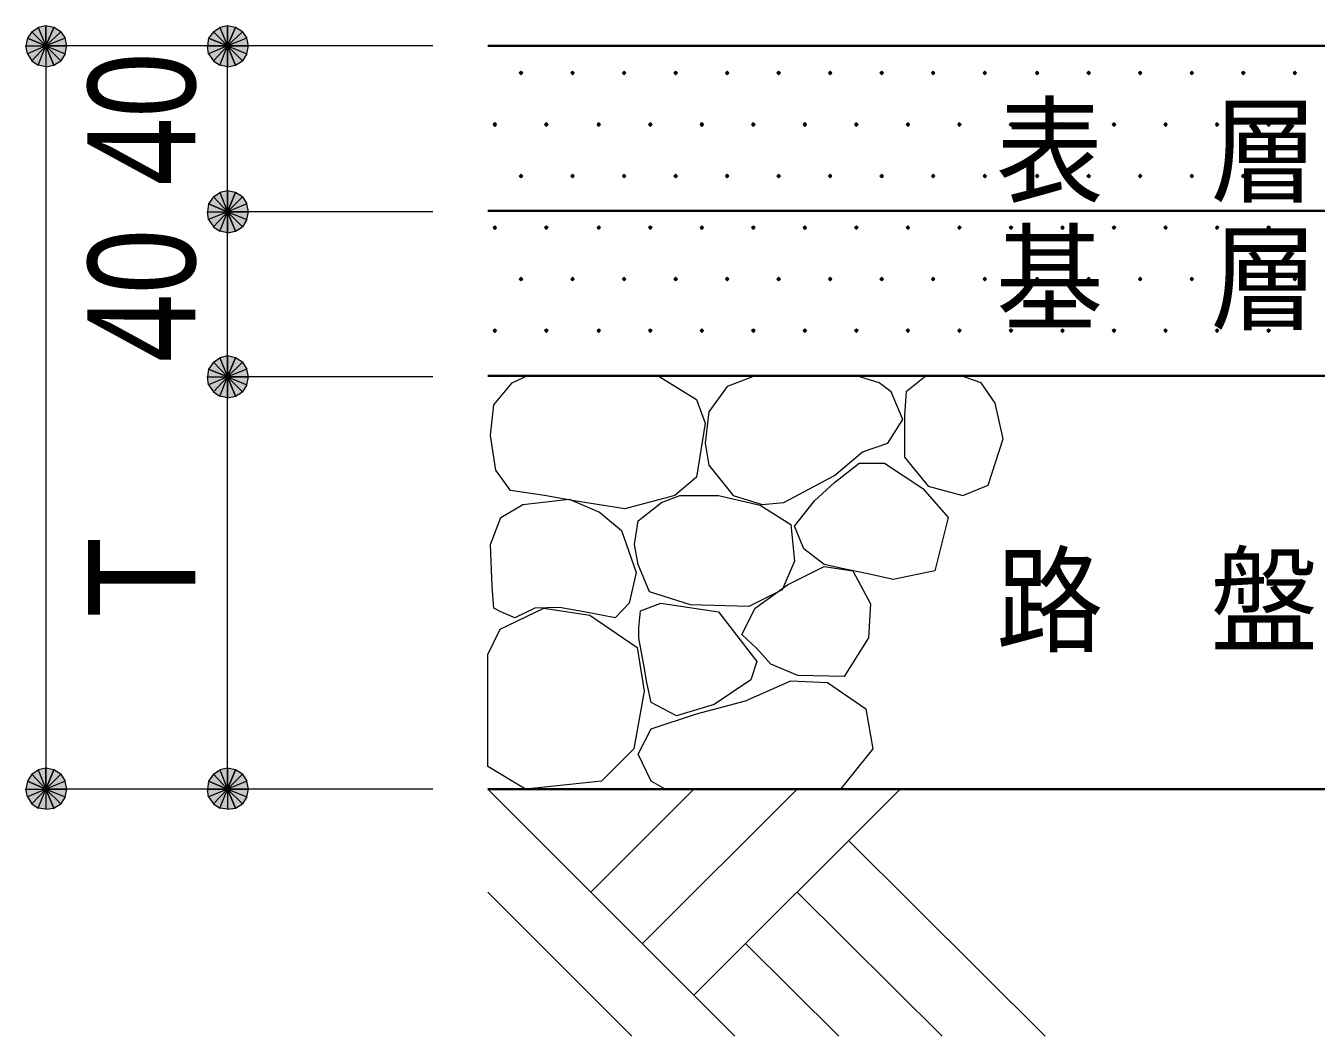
# Model space of a CAD drawing. Header units: millimetres. Extents: x 0 to 420, y 0 to 297.
# Drawn here: x 307.17 to 338.44, y 224.13 to 248.62 of the extents above; entities that cross this region are included whole.
import ezdxf
from ezdxf.enums import TextEntityAlignment as Align

# ---------------------------------------------------------------- set-up
doc = ezdxf.new("R2010")
doc.units = ezdxf.units.MM
doc.styles.add('kst32b', font='NotoSansJP-Variable.ttf')

msp = doc.modelspace()

# ---------------------------------------------------------------- hatches: boundary and pattern name
h = msp.add_hatch(color=7)
h.paths.add_polyline_path([(307.657, 248.624), (307.467, 248.581), (307.657, 248.137), (307.657, 248.624)])
h.paths.add_polyline_path([(307.467, 248.581), (307.657, 248.137), (307.319, 248.475), (307.467, 248.581)])
h.paths.add_polyline_path([(307.657, 248.137), (307.319, 248.475), (307.213, 248.327), (307.657, 248.137)])
for points in [[(307.848, 248.581), (307.657, 248.624), (307.657, 248.137), (307.848, 248.581)], [(312.251, 248.581), (312.06, 248.624), (312.06, 248.137), (312.251, 248.581)], [(319.172, 247.523), (319.151, 247.502), (319.13, 247.481), (319.151, 247.459), (319.172, 247.438), (319.193, 247.459), (319.214, 247.481), (319.193, 247.502), (319.172, 247.523)], [(320.421, 247.523), (320.4, 247.502), (320.379, 247.481), (320.4, 247.459), (320.421, 247.438), (320.442, 247.459), (320.463, 247.481), (320.442, 247.502), (320.421, 247.523)], [(321.67, 247.523), (321.649, 247.502), (321.628, 247.481), (321.649, 247.459), (321.67, 247.438), (321.691, 247.459), (321.712, 247.481), (321.691, 247.502), (321.67, 247.523)], [(322.919, 247.523), (322.898, 247.502), (322.876, 247.481), (322.898, 247.459), (322.919, 247.438), (322.94, 247.459), (322.961, 247.481), (322.94, 247.502), (322.919, 247.523)], [(324.168, 247.523), (324.146, 247.502), (324.125, 247.481), (324.146, 247.459), (324.168, 247.438), (324.189, 247.459), (324.21, 247.481), (324.189, 247.502), (324.168, 247.523)], [(325.416, 247.523), (325.395, 247.502), (325.374, 247.481), (325.395, 247.459), (325.416, 247.438), (325.437, 247.459), (325.459, 247.481), (325.437, 247.502), (325.416, 247.523)], [(326.665, 247.523), (326.644, 247.502), (326.623, 247.481), (326.644, 247.459), (326.665, 247.438), (326.686, 247.459), (326.707, 247.481), (326.686, 247.502), (326.665, 247.523)], [(327.914, 247.523), (327.893, 247.502), (327.872, 247.481), (327.893, 247.459), (327.914, 247.438), (327.935, 247.459), (327.956, 247.481), (327.935, 247.502), (327.914, 247.523)], [(329.163, 247.523), (329.142, 247.502), (329.121, 247.481), (329.142, 247.459), (329.163, 247.438), (329.184, 247.459), (329.205, 247.481), (329.184, 247.502), (329.163, 247.523)], [(330.412, 247.523), (330.391, 247.502), (330.369, 247.481), (330.391, 247.459), (330.412, 247.438), (330.433, 247.459), (330.454, 247.481), (330.433, 247.502), (330.412, 247.523)], [(331.682, 247.523), (331.661, 247.502), (331.639, 247.481), (331.661, 247.459), (331.682, 247.438), (331.703, 247.459), (331.724, 247.481), (331.703, 247.502), (331.682, 247.523)], [(332.93, 247.523), (332.909, 247.502), (332.888, 247.481), (332.909, 247.459), (332.93, 247.438), (332.952, 247.459), (332.973, 247.481), (332.952, 247.502), (332.93, 247.523)], [(334.179, 247.523), (334.158, 247.502), (334.137, 247.481), (334.158, 247.459), (334.179, 247.438), (334.201, 247.459), (334.222, 247.481), (334.201, 247.502), (334.179, 247.523)], [(335.428, 247.523), (335.407, 247.502), (335.386, 247.481), (335.407, 247.459), (335.428, 247.438), (335.449, 247.459), (335.471, 247.481), (335.449, 247.502), (335.428, 247.523)], [(336.677, 247.523), (336.656, 247.502), (336.635, 247.481), (336.656, 247.459), (336.677, 247.438), (336.698, 247.459), (336.719, 247.481), (336.698, 247.502), (336.677, 247.523)], [(337.926, 247.523), (337.905, 247.502), (337.884, 247.481), (337.905, 247.459), (337.926, 247.438), (337.947, 247.459), (337.968, 247.481), (337.947, 247.502), (337.926, 247.523)], [(318.537, 246.274), (318.516, 246.253), (318.495, 246.232), (318.516, 246.211), (318.537, 246.189), (318.558, 246.211), (318.579, 246.232), (318.558, 246.253), (318.537, 246.274)], [(319.786, 246.274), (319.765, 246.253), (319.744, 246.232), (319.765, 246.211), (319.786, 246.189), (319.807, 246.211), (319.828, 246.232), (319.807, 246.253), (319.786, 246.274)], [(321.056, 246.274), (321.035, 246.253), (321.014, 246.232), (321.035, 246.211), (321.056, 246.189), (321.077, 246.211), (321.098, 246.232), (321.077, 246.253), (321.056, 246.274)], [(322.305, 246.274), (322.284, 246.253), (322.262, 246.232), (322.284, 246.211), (322.305, 246.189), (322.326, 246.211), (322.347, 246.232), (322.326, 246.253), (322.305, 246.274)], [(323.554, 246.274), (323.532, 246.253), (323.511, 246.232), (323.532, 246.211), (323.554, 246.189), (323.575, 246.211), (323.596, 246.232), (323.575, 246.253), (323.554, 246.274)], [(324.803, 246.274), (324.781, 246.253), (324.76, 246.232), (324.781, 246.211), (324.803, 246.189), (324.824, 246.211), (324.845, 246.232), (324.824, 246.253), (324.803, 246.274)], [(326.051, 246.274), (326.03, 246.253), (326.009, 246.232), (326.03, 246.211), (326.051, 246.189), (326.073, 246.211), (326.094, 246.232), (326.073, 246.253), (326.051, 246.274)], [(327.3, 246.274), (327.279, 246.253), (327.258, 246.232), (327.279, 246.211), (327.3, 246.189), (327.321, 246.211), (327.343, 246.232), (327.321, 246.253), (327.3, 246.274)], [(328.549, 246.274), (328.528, 246.253), (328.507, 246.232), (328.528, 246.211), (328.549, 246.189), (328.57, 246.211), (328.591, 246.232), (328.57, 246.253), (328.549, 246.274)], [(329.798, 246.274), (329.777, 246.253), (329.755, 246.232), (329.777, 246.211), (329.798, 246.189), (329.819, 246.211), (329.84, 246.232), (329.819, 246.253), (329.798, 246.274)], [(331.047, 246.274), (331.026, 246.253), (331.004, 246.232), (331.026, 246.211), (331.047, 246.189), (331.068, 246.211), (331.089, 246.232), (331.068, 246.253), (331.047, 246.274)], [(332.296, 246.274), (332.274, 246.253), (332.253, 246.232), (332.274, 246.211), (332.296, 246.189), (332.317, 246.211), (332.338, 246.232), (332.317, 246.253), (332.296, 246.274)], [(333.544, 246.274), (333.523, 246.253), (333.502, 246.232), (333.523, 246.211), (333.544, 246.189), (333.566, 246.211), (333.587, 246.232), (333.566, 246.253), (333.544, 246.274)], [(334.793, 246.274), (334.772, 246.253), (334.751, 246.232), (334.772, 246.211), (334.793, 246.189), (334.814, 246.211), (334.836, 246.232), (334.814, 246.253), (334.793, 246.274)], [(336.042, 246.274), (336.021, 246.253), (336, 246.232), (336.021, 246.211), (336.042, 246.189), (336.063, 246.211), (336.084, 246.232), (336.063, 246.253), (336.042, 246.274)], [(337.291, 246.274), (337.27, 246.253), (337.248, 246.232), (337.27, 246.211), (337.291, 246.189), (337.312, 246.211), (337.333, 246.232), (337.312, 246.253), (337.291, 246.274)], [(319.172, 245.025), (319.151, 245.004), (319.13, 244.983), (319.151, 244.962), (319.172, 244.941), (319.193, 244.962), (319.214, 244.983), (319.193, 245.004), (319.172, 245.025)], [(320.421, 245.025), (320.4, 245.004), (320.379, 244.983), (320.4, 244.962), (320.421, 244.941), (320.442, 244.962), (320.463, 244.983), (320.442, 245.004), (320.421, 245.025)], [(321.67, 245.025), (321.649, 245.004), (321.628, 244.983), (321.649, 244.962), (321.67, 244.941), (321.691, 244.962), (321.712, 244.983), (321.691, 245.004), (321.67, 245.025)], [(322.919, 245.025), (322.898, 245.004), (322.876, 244.983), (322.898, 244.962), (322.919, 244.941), (322.94, 244.962), (322.961, 244.983), (322.94, 245.004), (322.919, 245.025)], [(324.168, 245.025), (324.146, 245.004), (324.125, 244.983), (324.146, 244.962), (324.168, 244.941), (324.189, 244.962), (324.21, 244.983), (324.189, 245.004), (324.168, 245.025)], [(325.416, 245.025), (325.395, 245.004), (325.374, 244.983), (325.395, 244.962), (325.416, 244.941), (325.437, 244.962), (325.459, 244.983), (325.437, 245.004), (325.416, 245.025)], [(326.665, 245.025), (326.644, 245.004), (326.623, 244.983), (326.644, 244.962), (326.665, 244.941), (326.686, 244.962), (326.707, 244.983), (326.686, 245.004), (326.665, 245.025)], [(327.914, 245.025), (327.893, 245.004), (327.872, 244.983), (327.893, 244.962), (327.914, 244.941), (327.935, 244.962), (327.956, 244.983), (327.935, 245.004), (327.914, 245.025)], [(329.163, 245.025), (329.142, 245.004), (329.121, 244.983), (329.142, 244.962), (329.163, 244.941), (329.184, 244.962), (329.205, 244.983), (329.184, 245.004), (329.163, 245.025)], [(330.412, 245.025), (330.391, 245.004), (330.369, 244.983), (330.391, 244.962), (330.412, 244.941), (330.433, 244.962), (330.454, 244.983), (330.433, 245.004), (330.412, 245.025)], [(331.682, 245.025), (331.661, 245.004), (331.639, 244.983), (331.661, 244.962), (331.682, 244.941), (331.703, 244.962), (331.724, 244.983), (331.703, 245.004), (331.682, 245.025)], [(332.93, 245.025), (332.909, 245.004), (332.888, 244.983), (332.909, 244.962), (332.93, 244.941), (332.952, 244.962), (332.973, 244.983), (332.952, 245.004), (332.93, 245.025)], [(334.179, 245.025), (334.158, 245.004), (334.137, 244.983), (334.158, 244.962), (334.179, 244.941), (334.201, 244.962), (334.222, 244.983), (334.201, 245.004), (334.179, 245.025)], [(335.428, 245.025), (335.407, 245.004), (335.386, 244.983), (335.407, 244.962), (335.428, 244.941), (335.449, 244.962), (335.471, 244.983), (335.449, 245.004), (335.428, 245.025)], [(336.677, 245.025), (336.656, 245.004), (336.635, 244.983), (336.656, 244.962), (336.677, 244.941), (336.698, 244.962), (336.719, 244.983), (336.698, 245.004), (336.677, 245.025)], [(337.926, 245.025), (337.905, 245.004), (337.884, 244.983), (337.905, 244.962), (337.926, 244.941), (337.947, 244.962), (337.968, 244.983), (337.947, 245.004), (337.926, 245.025)], [(312.251, 244.581), (312.06, 244.623), (312.06, 244.115), (312.251, 244.581)], [(318.537, 243.776), (318.516, 243.755), (318.495, 243.734), (318.516, 243.713), (318.537, 243.692), (318.558, 243.713), (318.579, 243.734), (318.558, 243.755), (318.537, 243.776)], [(319.786, 243.776), (319.765, 243.755), (319.744, 243.734), (319.765, 243.713), (319.786, 243.692), (319.807, 243.713), (319.828, 243.734), (319.807, 243.755), (319.786, 243.776)], [(321.056, 243.776), (321.035, 243.755), (321.014, 243.734), (321.035, 243.713), (321.056, 243.692), (321.077, 243.713), (321.098, 243.734), (321.077, 243.755), (321.056, 243.776)], [(322.305, 243.776), (322.284, 243.755), (322.262, 243.734), (322.284, 243.713), (322.305, 243.692), (322.326, 243.713), (322.347, 243.734), (322.326, 243.755), (322.305, 243.776)], [(323.554, 243.776), (323.532, 243.755), (323.511, 243.734), (323.532, 243.713), (323.554, 243.692), (323.575, 243.713), (323.596, 243.734), (323.575, 243.755), (323.554, 243.776)], [(324.803, 243.776), (324.781, 243.755), (324.76, 243.734), (324.781, 243.713), (324.803, 243.692), (324.824, 243.713), (324.845, 243.734), (324.824, 243.755), (324.803, 243.776)], [(326.051, 243.776), (326.03, 243.755), (326.009, 243.734), (326.03, 243.713), (326.051, 243.692), (326.073, 243.713), (326.094, 243.734), (326.073, 243.755), (326.051, 243.776)], [(327.3, 243.776), (327.279, 243.755), (327.258, 243.734), (327.279, 243.713), (327.3, 243.692), (327.321, 243.713), (327.343, 243.734), (327.321, 243.755), (327.3, 243.776)], [(328.549, 243.776), (328.528, 243.755), (328.507, 243.734), (328.528, 243.713), (328.549, 243.692), (328.57, 243.713), (328.591, 243.734), (328.57, 243.755), (328.549, 243.776)], [(329.798, 243.776), (329.777, 243.755), (329.755, 243.734), (329.777, 243.713), (329.798, 243.692), (329.819, 243.713), (329.84, 243.734), (329.819, 243.755), (329.798, 243.776)], [(331.047, 243.776), (331.026, 243.755), (331.004, 243.734), (331.026, 243.713), (331.047, 243.692), (331.068, 243.713), (331.089, 243.734), (331.068, 243.755), (331.047, 243.776)], [(332.296, 243.776), (332.274, 243.755), (332.253, 243.734), (332.274, 243.713), (332.296, 243.692), (332.317, 243.713), (332.338, 243.734), (332.317, 243.755), (332.296, 243.776)], [(333.544, 243.776), (333.523, 243.755), (333.502, 243.734), (333.523, 243.713), (333.544, 243.692), (333.566, 243.713), (333.587, 243.734), (333.566, 243.755), (333.544, 243.776)], [(334.793, 243.776), (334.772, 243.755), (334.751, 243.734), (334.772, 243.713), (334.793, 243.692), (334.814, 243.713), (334.836, 243.734), (334.814, 243.755), (334.793, 243.776)], [(336.042, 243.776), (336.021, 243.755), (336, 243.734), (336.021, 243.713), (336.042, 243.692), (336.063, 243.713), (336.084, 243.734), (336.063, 243.755), (336.042, 243.776)], [(337.291, 243.776), (337.27, 243.755), (337.248, 243.734), (337.27, 243.713), (337.291, 243.692), (337.312, 243.713), (337.333, 243.734), (337.312, 243.755), (337.291, 243.776)], [(319.172, 242.528), (319.151, 242.506), (319.13, 242.485), (319.151, 242.464), (319.172, 242.443), (319.193, 242.464), (319.214, 242.485), (319.193, 242.506), (319.172, 242.528)], [(320.421, 242.528), (320.4, 242.506), (320.379, 242.485), (320.4, 242.464), (320.421, 242.443), (320.442, 242.464), (320.463, 242.485), (320.442, 242.506), (320.421, 242.528)], [(321.67, 242.528), (321.649, 242.506), (321.628, 242.485), (321.649, 242.464), (321.67, 242.443), (321.691, 242.464), (321.712, 242.485), (321.691, 242.506), (321.67, 242.528)], [(322.919, 242.528), (322.898, 242.506), (322.876, 242.485), (322.898, 242.464), (322.919, 242.443), (322.94, 242.464), (322.961, 242.485), (322.94, 242.506), (322.919, 242.528)], [(324.168, 242.528), (324.146, 242.506), (324.125, 242.485), (324.146, 242.464), (324.168, 242.443), (324.189, 242.464), (324.21, 242.485), (324.189, 242.506), (324.168, 242.528)], [(325.416, 242.528), (325.395, 242.506), (325.374, 242.485), (325.395, 242.464), (325.416, 242.443), (325.437, 242.464), (325.459, 242.485), (325.437, 242.506), (325.416, 242.528)], [(326.665, 242.528), (326.644, 242.506), (326.623, 242.485), (326.644, 242.464), (326.665, 242.443), (326.686, 242.464), (326.707, 242.485), (326.686, 242.506), (326.665, 242.528)], [(327.914, 242.528), (327.893, 242.506), (327.872, 242.485), (327.893, 242.464), (327.914, 242.443), (327.935, 242.464), (327.956, 242.485), (327.935, 242.506), (327.914, 242.528)], [(329.163, 242.528), (329.142, 242.506), (329.121, 242.485), (329.142, 242.464), (329.163, 242.443), (329.184, 242.464), (329.205, 242.485), (329.184, 242.506), (329.163, 242.528)], [(330.412, 242.528), (330.391, 242.506), (330.369, 242.485), (330.391, 242.464), (330.412, 242.443), (330.433, 242.464), (330.454, 242.485), (330.433, 242.506), (330.412, 242.528)], [(331.682, 242.528), (331.661, 242.506), (331.639, 242.485), (331.661, 242.464), (331.682, 242.443), (331.703, 242.464), (331.724, 242.485), (331.703, 242.506), (331.682, 242.528)], [(332.93, 242.528), (332.909, 242.506), (332.888, 242.485), (332.909, 242.464), (332.93, 242.443), (332.952, 242.464), (332.973, 242.485), (332.952, 242.506), (332.93, 242.528)], [(334.179, 242.528), (334.158, 242.506), (334.137, 242.485), (334.158, 242.464), (334.179, 242.443), (334.201, 242.464), (334.222, 242.485), (334.201, 242.506), (334.179, 242.528)], [(335.428, 242.528), (335.407, 242.506), (335.386, 242.485), (335.407, 242.464), (335.428, 242.443), (335.449, 242.464), (335.471, 242.485), (335.449, 242.506), (335.428, 242.528)], [(336.677, 242.528), (336.656, 242.506), (336.635, 242.485), (336.656, 242.464), (336.677, 242.443), (336.698, 242.464), (336.719, 242.485), (336.698, 242.506), (336.677, 242.528)], [(337.926, 242.528), (337.905, 242.506), (337.884, 242.485), (337.905, 242.464), (337.926, 242.443), (337.947, 242.464), (337.968, 242.485), (337.947, 242.506), (337.926, 242.528)], [(318.537, 241.279), (318.516, 241.258), (318.495, 241.237), (318.516, 241.215), (318.537, 241.194), (318.558, 241.215), (318.579, 241.237), (318.558, 241.258), (318.537, 241.279)], [(319.786, 241.279), (319.765, 241.258), (319.744, 241.237), (319.765, 241.215), (319.786, 241.194), (319.807, 241.215), (319.828, 241.237), (319.807, 241.258), (319.786, 241.279)], [(321.056, 241.279), (321.035, 241.258), (321.014, 241.237), (321.035, 241.215), (321.056, 241.194), (321.077, 241.215), (321.098, 241.237), (321.077, 241.258), (321.056, 241.279)], [(322.305, 241.279), (322.284, 241.258), (322.262, 241.237), (322.284, 241.215), (322.305, 241.194), (322.326, 241.215), (322.347, 241.237), (322.326, 241.258), (322.305, 241.279)], [(323.554, 241.279), (323.532, 241.258), (323.511, 241.237), (323.532, 241.215), (323.554, 241.194), (323.575, 241.215), (323.596, 241.237), (323.575, 241.258), (323.554, 241.279)], [(324.803, 241.279), (324.781, 241.258), (324.76, 241.237), (324.781, 241.215), (324.803, 241.194), (324.824, 241.215), (324.845, 241.237), (324.824, 241.258), (324.803, 241.279)], [(326.051, 241.279), (326.03, 241.258), (326.009, 241.237), (326.03, 241.215), (326.051, 241.194), (326.073, 241.215), (326.094, 241.237), (326.073, 241.258), (326.051, 241.279)], [(327.3, 241.279), (327.279, 241.258), (327.258, 241.237), (327.279, 241.215), (327.3, 241.194), (327.321, 241.215), (327.343, 241.237), (327.321, 241.258), (327.3, 241.279)], [(328.549, 241.279), (328.528, 241.258), (328.507, 241.237), (328.528, 241.215), (328.549, 241.194), (328.57, 241.215), (328.591, 241.237), (328.57, 241.258), (328.549, 241.279)], [(329.798, 241.279), (329.777, 241.258), (329.755, 241.237), (329.777, 241.215), (329.798, 241.194), (329.819, 241.215), (329.84, 241.237), (329.819, 241.258), (329.798, 241.279)], [(331.047, 241.279), (331.026, 241.258), (331.004, 241.237), (331.026, 241.215), (331.047, 241.194), (331.068, 241.215), (331.089, 241.237), (331.068, 241.258), (331.047, 241.279)], [(332.296, 241.279), (332.274, 241.258), (332.253, 241.237), (332.274, 241.215), (332.296, 241.194), (332.317, 241.215), (332.338, 241.237), (332.317, 241.258), (332.296, 241.279)], [(333.544, 241.279), (333.523, 241.258), (333.502, 241.237), (333.523, 241.215), (333.544, 241.194), (333.566, 241.215), (333.587, 241.237), (333.566, 241.258), (333.544, 241.279)], [(334.793, 241.279), (334.772, 241.258), (334.751, 241.237), (334.772, 241.215), (334.793, 241.194), (334.814, 241.215), (334.836, 241.237), (334.814, 241.258), (334.793, 241.279)], [(336.042, 241.279), (336.021, 241.258), (336, 241.237), (336.021, 241.215), (336.042, 241.194), (336.063, 241.215), (336.084, 241.237), (336.063, 241.258), (336.042, 241.279)], [(337.291, 241.279), (337.27, 241.258), (337.248, 241.237), (337.27, 241.215), (337.291, 241.194), (337.312, 241.215), (337.333, 241.237), (337.312, 241.258), (337.291, 241.279)], [(312.251, 240.58), (312.06, 240.623), (312.06, 240.115), (312.251, 240.58)], [(307.848, 230.59), (307.657, 230.632), (307.657, 230.124), (307.848, 230.59)], [(312.251, 230.59), (312.06, 230.632), (312.06, 230.124), (312.251, 230.59)]]:
    msp.add_hatch(color=7).paths.add_polyline_path(points)
h = msp.add_hatch(color=7)
h.paths.add_polyline_path([(312.06, 248.624), (311.87, 248.581), (312.06, 248.137), (312.06, 248.624)])
h.paths.add_polyline_path([(311.87, 248.581), (312.06, 248.137), (311.721, 248.475), (311.87, 248.581)])
h.paths.add_polyline_path([(312.06, 248.137), (311.721, 248.475), (311.595, 248.327), (312.06, 248.137)])
h = msp.add_hatch(color=7)
h.paths.add_polyline_path([(307.213, 248.327), (307.171, 248.137), (307.657, 248.137), (307.213, 248.327)])
h.paths.add_polyline_path([(307.171, 248.137), (307.657, 248.137), (307.213, 247.946), (307.171, 248.137)])
h.paths.add_polyline_path([(307.657, 248.137), (307.213, 247.946), (307.319, 247.777), (307.657, 248.137)])
h = msp.add_hatch(color=7)
h.paths.add_polyline_path([(308.166, 248.137), (308.123, 248.327), (307.657, 248.137), (308.166, 248.137)])
h.paths.add_polyline_path([(308.123, 248.327), (307.657, 248.137), (308.017, 248.475), (308.123, 248.327)])
h.paths.add_polyline_path([(307.657, 248.137), (308.017, 248.475), (307.848, 248.581), (307.657, 248.137)])
h = msp.add_hatch(color=7)
h.paths.add_polyline_path([(311.595, 248.327), (311.573, 248.137), (312.06, 248.137), (311.595, 248.327)])
h.paths.add_polyline_path([(311.573, 248.137), (312.06, 248.137), (311.595, 247.946), (311.573, 248.137)])
h.paths.add_polyline_path([(312.06, 248.137), (311.595, 247.946), (311.721, 247.777), (312.06, 248.137)])
h = msp.add_hatch(color=7)
h.paths.add_polyline_path([(312.568, 248.137), (312.526, 248.327), (312.06, 248.137), (312.568, 248.137)])
h.paths.add_polyline_path([(312.526, 248.327), (312.06, 248.137), (312.42, 248.475), (312.526, 248.327)])
h.paths.add_polyline_path([(312.06, 248.137), (312.42, 248.475), (312.251, 248.581), (312.06, 248.137)])
h = msp.add_hatch(color=7)
h.paths.add_polyline_path([(307.319, 247.777), (307.467, 247.671), (307.657, 248.137), (307.319, 247.777)])
h.paths.add_polyline_path([(307.467, 247.671), (307.657, 248.137), (307.657, 247.629), (307.467, 247.671)])
h.paths.add_polyline_path([(307.657, 248.137), (307.657, 247.629), (307.848, 247.671), (307.657, 248.137)])
h = msp.add_hatch(color=7)
h.paths.add_polyline_path([(307.848, 247.671), (308.017, 247.777), (307.657, 248.137), (307.848, 247.671)])
h.paths.add_polyline_path([(308.017, 247.777), (307.657, 248.137), (308.123, 247.946), (308.017, 247.777)])
h.paths.add_polyline_path([(307.657, 248.137), (308.123, 247.946), (308.166, 248.137), (307.657, 248.137)])
h = msp.add_hatch(color=7)
h.paths.add_polyline_path([(311.721, 247.777), (311.87, 247.671), (312.06, 248.137), (311.721, 247.777)])
h.paths.add_polyline_path([(311.87, 247.671), (312.06, 248.137), (312.06, 247.629), (311.87, 247.671)])
h.paths.add_polyline_path([(312.06, 248.137), (312.06, 247.629), (312.251, 247.671), (312.06, 248.137)])
h = msp.add_hatch(color=7)
h.paths.add_polyline_path([(312.251, 247.671), (312.42, 247.777), (312.06, 248.137), (312.251, 247.671)])
h.paths.add_polyline_path([(312.42, 247.777), (312.06, 248.137), (312.526, 247.946), (312.42, 247.777)])
h.paths.add_polyline_path([(312.06, 248.137), (312.526, 247.946), (312.568, 248.137), (312.06, 248.137)])
h = msp.add_hatch(color=7)
h.paths.add_polyline_path([(312.06, 244.623), (311.87, 244.581), (312.06, 244.115), (312.06, 244.623)])
h.paths.add_polyline_path([(311.87, 244.581), (312.06, 244.115), (311.721, 244.475), (311.87, 244.581)])
h.paths.add_polyline_path([(312.06, 244.115), (311.721, 244.475), (311.595, 244.306), (312.06, 244.115)])
h = msp.add_hatch(color=7)
h.paths.add_polyline_path([(312.568, 244.115), (312.526, 244.306), (312.06, 244.115), (312.568, 244.115)])
h.paths.add_polyline_path([(312.526, 244.306), (312.06, 244.115), (312.42, 244.475), (312.526, 244.306)])
h.paths.add_polyline_path([(312.06, 244.115), (312.42, 244.475), (312.251, 244.581), (312.06, 244.115)])
h = msp.add_hatch(color=7)
h.paths.add_polyline_path([(311.595, 244.306), (311.573, 244.115), (312.06, 244.115), (311.595, 244.306)])
h.paths.add_polyline_path([(311.573, 244.115), (312.06, 244.115), (311.595, 243.925), (311.573, 244.115)])
h.paths.add_polyline_path([(312.06, 244.115), (311.595, 243.925), (311.721, 243.755), (312.06, 244.115)])
h = msp.add_hatch(color=7)
h.paths.add_polyline_path([(311.721, 243.755), (311.87, 243.649), (312.06, 244.115), (311.721, 243.755)])
h.paths.add_polyline_path([(311.87, 243.649), (312.06, 244.115), (312.06, 243.607), (311.87, 243.649)])
h.paths.add_polyline_path([(312.06, 244.115), (312.06, 243.607), (312.251, 243.649), (312.06, 244.115)])
h = msp.add_hatch(color=7)
h.paths.add_polyline_path([(312.251, 243.649), (312.42, 243.755), (312.06, 244.115), (312.251, 243.649)])
h.paths.add_polyline_path([(312.42, 243.755), (312.06, 244.115), (312.526, 243.925), (312.42, 243.755)])
h.paths.add_polyline_path([(312.06, 244.115), (312.526, 243.925), (312.568, 244.115), (312.06, 244.115)])
h = msp.add_hatch(color=7)
h.paths.add_polyline_path([(312.06, 240.623), (311.87, 240.58), (312.06, 240.115), (312.06, 240.623)])
h.paths.add_polyline_path([(311.87, 240.58), (312.06, 240.115), (311.721, 240.474), (311.87, 240.58)])
h.paths.add_polyline_path([(312.06, 240.115), (311.721, 240.474), (311.595, 240.305), (312.06, 240.115)])
h = msp.add_hatch(color=7)
h.paths.add_polyline_path([(312.568, 240.115), (312.526, 240.305), (312.06, 240.115), (312.568, 240.115)])
h.paths.add_polyline_path([(312.526, 240.305), (312.06, 240.115), (312.42, 240.474), (312.526, 240.305)])
h.paths.add_polyline_path([(312.06, 240.115), (312.42, 240.474), (312.251, 240.58), (312.06, 240.115)])
h = msp.add_hatch(color=7)
h.paths.add_polyline_path([(311.595, 240.305), (311.573, 240.115), (312.06, 240.115), (311.595, 240.305)])
h.paths.add_polyline_path([(311.573, 240.115), (312.06, 240.115), (311.595, 239.924), (311.573, 240.115)])
h.paths.add_polyline_path([(312.06, 240.115), (311.595, 239.924), (311.721, 239.755), (312.06, 240.115)])
h = msp.add_hatch(color=7)
h.paths.add_polyline_path([(311.721, 239.755), (311.87, 239.649), (312.06, 240.115), (311.721, 239.755)])
h.paths.add_polyline_path([(311.87, 239.649), (312.06, 240.115), (312.06, 239.607), (311.87, 239.649)])
h.paths.add_polyline_path([(312.06, 240.115), (312.06, 239.607), (312.251, 239.649), (312.06, 240.115)])
h = msp.add_hatch(color=7)
h.paths.add_polyline_path([(312.251, 239.649), (312.42, 239.755), (312.06, 240.115), (312.251, 239.649)])
h.paths.add_polyline_path([(312.42, 239.755), (312.06, 240.115), (312.526, 239.924), (312.42, 239.755)])
h.paths.add_polyline_path([(312.06, 240.115), (312.526, 239.924), (312.568, 240.115), (312.06, 240.115)])
h = msp.add_hatch(color=7)
h.paths.add_polyline_path([(307.657, 230.632), (307.467, 230.59), (307.657, 230.124), (307.657, 230.632)])
h.paths.add_polyline_path([(307.467, 230.59), (307.657, 230.124), (307.319, 230.484), (307.467, 230.59)])
h.paths.add_polyline_path([(307.657, 230.124), (307.319, 230.484), (307.213, 230.314), (307.657, 230.124)])
h = msp.add_hatch(color=7)
h.paths.add_polyline_path([(308.166, 230.124), (308.123, 230.314), (307.657, 230.124), (308.166, 230.124)])
h.paths.add_polyline_path([(308.123, 230.314), (307.657, 230.124), (308.017, 230.484), (308.123, 230.314)])
h.paths.add_polyline_path([(307.657, 230.124), (308.017, 230.484), (307.848, 230.59), (307.657, 230.124)])
h = msp.add_hatch(color=7)
h.paths.add_polyline_path([(312.06, 230.632), (311.87, 230.59), (312.06, 230.124), (312.06, 230.632)])
h.paths.add_polyline_path([(311.87, 230.59), (312.06, 230.124), (311.721, 230.484), (311.87, 230.59)])
h.paths.add_polyline_path([(312.06, 230.124), (311.721, 230.484), (311.595, 230.314), (312.06, 230.124)])
h = msp.add_hatch(color=7)
h.paths.add_polyline_path([(312.568, 230.124), (312.526, 230.314), (312.06, 230.124), (312.568, 230.124)])
h.paths.add_polyline_path([(312.526, 230.314), (312.06, 230.124), (312.42, 230.484), (312.526, 230.314)])
h.paths.add_polyline_path([(312.06, 230.124), (312.42, 230.484), (312.251, 230.59), (312.06, 230.124)])
h = msp.add_hatch(color=7)
h.paths.add_polyline_path([(307.213, 230.314), (307.171, 230.124), (307.657, 230.124), (307.213, 230.314)])
h.paths.add_polyline_path([(307.171, 230.124), (307.657, 230.124), (307.213, 229.933), (307.171, 230.124)])
h.paths.add_polyline_path([(307.657, 230.124), (307.213, 229.933), (307.319, 229.764), (307.657, 230.124)])
h = msp.add_hatch(color=7)
h.paths.add_polyline_path([(311.595, 230.314), (311.573, 230.124), (312.06, 230.124), (311.595, 230.314)])
h.paths.add_polyline_path([(311.573, 230.124), (312.06, 230.124), (311.595, 229.933), (311.573, 230.124)])
h.paths.add_polyline_path([(312.06, 230.124), (311.595, 229.933), (311.721, 229.764), (312.06, 230.124)])
h = msp.add_hatch(color=7)
h.paths.add_polyline_path([(307.319, 229.764), (307.467, 229.658), (307.657, 230.124), (307.319, 229.764)])
h.paths.add_polyline_path([(307.467, 229.658), (307.657, 230.124), (307.657, 229.637), (307.467, 229.658)])
h.paths.add_polyline_path([(307.657, 230.124), (307.657, 229.637), (307.848, 229.658), (307.657, 230.124)])
h = msp.add_hatch(color=7)
h.paths.add_polyline_path([(307.848, 229.658), (308.017, 229.764), (307.657, 230.124), (307.848, 229.658)])
h.paths.add_polyline_path([(308.017, 229.764), (307.657, 230.124), (308.123, 229.933), (308.017, 229.764)])
h.paths.add_polyline_path([(307.657, 230.124), (308.123, 229.933), (308.166, 230.124), (307.657, 230.124)])
h = msp.add_hatch(color=7)
h.paths.add_polyline_path([(311.721, 229.764), (311.87, 229.658), (312.06, 230.124), (311.721, 229.764)])
h.paths.add_polyline_path([(311.87, 229.658), (312.06, 230.124), (312.06, 229.637), (311.87, 229.658)])
h.paths.add_polyline_path([(312.06, 230.124), (312.06, 229.637), (312.251, 229.658), (312.06, 230.124)])
h = msp.add_hatch(color=7)
h.paths.add_polyline_path([(312.251, 229.658), (312.42, 229.764), (312.06, 230.124), (312.251, 229.658)])
h.paths.add_polyline_path([(312.42, 229.764), (312.06, 230.124), (312.526, 229.933), (312.42, 229.764)])
h.paths.add_polyline_path([(312.06, 230.124), (312.526, 229.933), (312.568, 230.124), (312.06, 230.124)])

# ---------------------------------------------------------------- linework, layer by layer
at = {"lineweight": 0}
for points in [[(307.657, 248.624), (307.467, 248.581), (307.657, 248.137)], [(307.848, 248.581), (307.657, 248.624), (307.657, 248.137)], [(312.06, 248.624), (311.87, 248.581), (312.06, 248.137)], [(312.251, 248.581), (312.06, 248.624), (312.06, 248.137)], [(307.213, 248.327), (307.171, 248.137), (307.657, 248.137)], [(307.657, 248.137), (307.319, 248.475), (307.213, 248.327)], [(307.467, 248.581), (307.657, 248.137), (307.319, 248.475)], [(307.657, 248.137), (308.017, 248.475), (307.848, 248.581)], [(308.123, 248.327), (307.657, 248.137), (308.017, 248.475)], [(308.166, 248.137), (308.123, 248.327), (307.657, 248.137)], [(311.595, 248.327), (311.573, 248.137), (312.06, 248.137)], [(312.06, 248.137), (311.721, 248.475), (311.595, 248.327)], [(311.87, 248.581), (312.06, 248.137), (311.721, 248.475)], [(312.06, 248.137), (312.42, 248.475), (312.251, 248.581)], [(312.526, 248.327), (312.06, 248.137), (312.42, 248.475)], [(312.568, 248.137), (312.526, 248.327), (312.06, 248.137)], [(307.171, 248.137), (307.657, 248.137), (307.213, 247.946)], [(307.657, 248.137), (307.213, 247.946), (307.319, 247.777)], [(307.319, 247.777), (307.467, 247.671), (307.657, 248.137)], [(307.467, 247.671), (307.657, 248.137), (307.657, 247.629)], [(307.657, 248.137), (307.657, 247.629), (307.848, 247.671)], [(307.848, 247.671), (308.017, 247.777), (307.657, 248.137)], [(308.017, 247.777), (307.657, 248.137), (308.123, 247.946)], [(307.657, 248.137), (308.123, 247.946), (308.166, 248.137)], [(311.573, 248.137), (312.06, 248.137), (311.595, 247.946)], [(312.06, 248.137), (311.595, 247.946), (311.721, 247.777)], [(311.721, 247.777), (311.87, 247.671), (312.06, 248.137)], [(311.87, 247.671), (312.06, 248.137), (312.06, 247.629)], [(312.06, 248.137), (312.06, 247.629), (312.251, 247.671)], [(312.251, 247.671), (312.42, 247.777), (312.06, 248.137)], [(312.42, 247.777), (312.06, 248.137), (312.526, 247.946)], [(312.06, 248.137), (312.526, 247.946), (312.568, 248.137)], [(319.172, 247.523), (319.151, 247.502), (319.13, 247.481), (319.151, 247.459), (319.172, 247.438), (319.193, 247.459), (319.214, 247.481), (319.193, 247.502)], [(320.421, 247.523), (320.4, 247.502), (320.379, 247.481), (320.4, 247.459), (320.421, 247.438), (320.442, 247.459), (320.463, 247.481), (320.442, 247.502)], [(321.67, 247.523), (321.649, 247.502), (321.628, 247.481), (321.649, 247.459), (321.67, 247.438), (321.691, 247.459), (321.712, 247.481), (321.691, 247.502)], [(322.919, 247.523), (322.898, 247.502), (322.876, 247.481), (322.898, 247.459), (322.919, 247.438), (322.94, 247.459), (322.961, 247.481), (322.94, 247.502)], [(324.168, 247.523), (324.146, 247.502), (324.125, 247.481), (324.146, 247.459), (324.168, 247.438), (324.189, 247.459), (324.21, 247.481), (324.189, 247.502)], [(325.416, 247.523), (325.395, 247.502), (325.374, 247.481), (325.395, 247.459), (325.416, 247.438), (325.437, 247.459), (325.459, 247.481), (325.437, 247.502)], [(326.665, 247.523), (326.644, 247.502), (326.623, 247.481), (326.644, 247.459), (326.665, 247.438), (326.686, 247.459), (326.707, 247.481), (326.686, 247.502)], [(327.914, 247.523), (327.893, 247.502), (327.872, 247.481), (327.893, 247.459), (327.914, 247.438), (327.935, 247.459), (327.956, 247.481), (327.935, 247.502)], [(329.163, 247.523), (329.142, 247.502), (329.121, 247.481), (329.142, 247.459), (329.163, 247.438), (329.184, 247.459), (329.205, 247.481), (329.184, 247.502)], [(330.412, 247.523), (330.391, 247.502), (330.369, 247.481), (330.391, 247.459), (330.412, 247.438), (330.433, 247.459), (330.454, 247.481), (330.433, 247.502)], [(331.682, 247.523), (331.661, 247.502), (331.639, 247.481), (331.661, 247.459), (331.682, 247.438), (331.703, 247.459), (331.724, 247.481), (331.703, 247.502)], [(332.93, 247.523), (332.909, 247.502), (332.888, 247.481), (332.909, 247.459), (332.93, 247.438), (332.952, 247.459), (332.973, 247.481), (332.952, 247.502)], [(334.179, 247.523), (334.158, 247.502), (334.137, 247.481), (334.158, 247.459), (334.179, 247.438), (334.201, 247.459), (334.222, 247.481), (334.201, 247.502)], [(335.428, 247.523), (335.407, 247.502), (335.386, 247.481), (335.407, 247.459), (335.428, 247.438), (335.449, 247.459), (335.471, 247.481), (335.449, 247.502)], [(336.677, 247.523), (336.656, 247.502), (336.635, 247.481), (336.656, 247.459), (336.677, 247.438), (336.698, 247.459), (336.719, 247.481), (336.698, 247.502)], [(337.926, 247.523), (337.905, 247.502), (337.884, 247.481), (337.905, 247.459), (337.926, 247.438), (337.947, 247.459), (337.968, 247.481), (337.947, 247.502)], [(318.537, 246.274), (318.516, 246.253), (318.495, 246.232), (318.516, 246.211), (318.537, 246.189), (318.558, 246.211), (318.579, 246.232), (318.558, 246.253)], [(319.786, 246.274), (319.765, 246.253), (319.744, 246.232), (319.765, 246.211), (319.786, 246.189), (319.807, 246.211), (319.828, 246.232), (319.807, 246.253)], [(321.056, 246.274), (321.035, 246.253), (321.014, 246.232), (321.035, 246.211), (321.056, 246.189), (321.077, 246.211), (321.098, 246.232), (321.077, 246.253)], [(322.305, 246.274), (322.284, 246.253), (322.262, 246.232), (322.284, 246.211), (322.305, 246.189), (322.326, 246.211), (322.347, 246.232), (322.326, 246.253)], [(323.554, 246.274), (323.532, 246.253), (323.511, 246.232), (323.532, 246.211), (323.554, 246.189), (323.575, 246.211), (323.596, 246.232), (323.575, 246.253)], [(324.803, 246.274), (324.781, 246.253), (324.76, 246.232), (324.781, 246.211), (324.803, 246.189), (324.824, 246.211), (324.845, 246.232), (324.824, 246.253)], [(326.051, 246.274), (326.03, 246.253), (326.009, 246.232), (326.03, 246.211), (326.051, 246.189), (326.073, 246.211), (326.094, 246.232), (326.073, 246.253)], [(327.3, 246.274), (327.279, 246.253), (327.258, 246.232), (327.279, 246.211), (327.3, 246.189), (327.321, 246.211), (327.343, 246.232), (327.321, 246.253)], [(328.549, 246.274), (328.528, 246.253), (328.507, 246.232), (328.528, 246.211), (328.549, 246.189), (328.57, 246.211), (328.591, 246.232), (328.57, 246.253)], [(329.798, 246.274), (329.777, 246.253), (329.755, 246.232), (329.777, 246.211), (329.798, 246.189), (329.819, 246.211), (329.84, 246.232), (329.819, 246.253)], [(331.047, 246.274), (331.026, 246.253), (331.004, 246.232), (331.026, 246.211), (331.047, 246.189), (331.068, 246.211), (331.089, 246.232), (331.068, 246.253)], [(332.296, 246.274), (332.274, 246.253), (332.253, 246.232), (332.274, 246.211), (332.296, 246.189), (332.317, 246.211), (332.338, 246.232), (332.317, 246.253)], [(333.544, 246.274), (333.523, 246.253), (333.502, 246.232), (333.523, 246.211), (333.544, 246.189), (333.566, 246.211), (333.587, 246.232), (333.566, 246.253)], [(334.793, 246.274), (334.772, 246.253), (334.751, 246.232), (334.772, 246.211), (334.793, 246.189), (334.814, 246.211), (334.836, 246.232), (334.814, 246.253)], [(336.042, 246.274), (336.021, 246.253), (336, 246.232), (336.021, 246.211), (336.042, 246.189), (336.063, 246.211), (336.084, 246.232), (336.063, 246.253)], [(337.291, 246.274), (337.27, 246.253), (337.248, 246.232), (337.27, 246.211), (337.291, 246.189), (337.312, 246.211), (337.333, 246.232), (337.312, 246.253)], [(319.172, 245.025), (319.151, 245.004), (319.13, 244.983), (319.151, 244.962), (319.172, 244.941), (319.193, 244.962), (319.214, 244.983), (319.193, 245.004)], [(320.421, 245.025), (320.4, 245.004), (320.379, 244.983), (320.4, 244.962), (320.421, 244.941), (320.442, 244.962), (320.463, 244.983), (320.442, 245.004)], [(321.67, 245.025), (321.649, 245.004), (321.628, 244.983), (321.649, 244.962), (321.67, 244.941), (321.691, 244.962), (321.712, 244.983), (321.691, 245.004)], [(322.919, 245.025), (322.898, 245.004), (322.876, 244.983), (322.898, 244.962), (322.919, 244.941), (322.94, 244.962), (322.961, 244.983), (322.94, 245.004)], [(324.168, 245.025), (324.146, 245.004), (324.125, 244.983), (324.146, 244.962), (324.168, 244.941), (324.189, 244.962), (324.21, 244.983), (324.189, 245.004)], [(325.416, 245.025), (325.395, 245.004), (325.374, 244.983), (325.395, 244.962), (325.416, 244.941), (325.437, 244.962), (325.459, 244.983), (325.437, 245.004)], [(326.665, 245.025), (326.644, 245.004), (326.623, 244.983), (326.644, 244.962), (326.665, 244.941), (326.686, 244.962), (326.707, 244.983), (326.686, 245.004)], [(327.914, 245.025), (327.893, 245.004), (327.872, 244.983), (327.893, 244.962), (327.914, 244.941), (327.935, 244.962), (327.956, 244.983), (327.935, 245.004)], [(329.163, 245.025), (329.142, 245.004), (329.121, 244.983), (329.142, 244.962), (329.163, 244.941), (329.184, 244.962), (329.205, 244.983), (329.184, 245.004)], [(330.412, 245.025), (330.391, 245.004), (330.369, 244.983), (330.391, 244.962), (330.412, 244.941), (330.433, 244.962), (330.454, 244.983), (330.433, 245.004)], [(331.682, 245.025), (331.661, 245.004), (331.639, 244.983), (331.661, 244.962), (331.682, 244.941), (331.703, 244.962), (331.724, 244.983), (331.703, 245.004)], [(332.93, 245.025), (332.909, 245.004), (332.888, 244.983), (332.909, 244.962), (332.93, 244.941), (332.952, 244.962), (332.973, 244.983), (332.952, 245.004)], [(334.179, 245.025), (334.158, 245.004), (334.137, 244.983), (334.158, 244.962), (334.179, 244.941), (334.201, 244.962), (334.222, 244.983), (334.201, 245.004)], [(335.428, 245.025), (335.407, 245.004), (335.386, 244.983), (335.407, 244.962), (335.428, 244.941), (335.449, 244.962), (335.471, 244.983), (335.449, 245.004)], [(336.677, 245.025), (336.656, 245.004), (336.635, 244.983), (336.656, 244.962), (336.677, 244.941), (336.698, 244.962), (336.719, 244.983), (336.698, 245.004)], [(337.926, 245.025), (337.905, 245.004), (337.884, 244.983), (337.905, 244.962), (337.926, 244.941), (337.947, 244.962), (337.968, 244.983), (337.947, 245.004)], [(311.87, 244.581), (312.06, 244.115), (311.721, 244.475)], [(312.06, 244.623), (311.87, 244.581), (312.06, 244.115)], [(312.251, 244.581), (312.06, 244.623), (312.06, 244.115)], [(312.06, 244.115), (312.42, 244.475), (312.251, 244.581)], [(311.595, 244.306), (311.573, 244.115), (312.06, 244.115)], [(312.06, 244.115), (311.721, 244.475), (311.595, 244.306)], [(312.526, 244.306), (312.06, 244.115), (312.42, 244.475)], [(312.568, 244.115), (312.526, 244.306), (312.06, 244.115)], [(311.573, 244.115), (312.06, 244.115), (311.595, 243.925)], [(312.06, 244.115), (311.595, 243.925), (311.721, 243.755)], [(311.721, 243.755), (311.87, 243.649), (312.06, 244.115)], [(311.87, 243.649), (312.06, 244.115), (312.06, 243.607)], [(312.06, 244.115), (312.06, 243.607), (312.251, 243.649)], [(312.251, 243.649), (312.42, 243.755), (312.06, 244.115)], [(312.42, 243.755), (312.06, 244.115), (312.526, 243.925)], [(312.06, 244.115), (312.526, 243.925), (312.568, 244.115)], [(318.537, 243.776), (318.516, 243.755), (318.495, 243.734), (318.516, 243.713), (318.537, 243.692), (318.558, 243.713), (318.579, 243.734), (318.558, 243.755)], [(319.786, 243.776), (319.765, 243.755), (319.744, 243.734), (319.765, 243.713), (319.786, 243.692), (319.807, 243.713), (319.828, 243.734), (319.807, 243.755)], [(321.056, 243.776), (321.035, 243.755), (321.014, 243.734), (321.035, 243.713), (321.056, 243.692), (321.077, 243.713), (321.098, 243.734), (321.077, 243.755)], [(322.305, 243.776), (322.284, 243.755), (322.262, 243.734), (322.284, 243.713), (322.305, 243.692), (322.326, 243.713), (322.347, 243.734), (322.326, 243.755)], [(323.554, 243.776), (323.532, 243.755), (323.511, 243.734), (323.532, 243.713), (323.554, 243.692), (323.575, 243.713), (323.596, 243.734), (323.575, 243.755)], [(324.803, 243.776), (324.781, 243.755), (324.76, 243.734), (324.781, 243.713), (324.803, 243.692), (324.824, 243.713), (324.845, 243.734), (324.824, 243.755)], [(326.051, 243.776), (326.03, 243.755), (326.009, 243.734), (326.03, 243.713), (326.051, 243.692), (326.073, 243.713), (326.094, 243.734), (326.073, 243.755)], [(327.3, 243.776), (327.279, 243.755), (327.258, 243.734), (327.279, 243.713), (327.3, 243.692), (327.321, 243.713), (327.343, 243.734), (327.321, 243.755)], [(328.549, 243.776), (328.528, 243.755), (328.507, 243.734), (328.528, 243.713), (328.549, 243.692), (328.57, 243.713), (328.591, 243.734), (328.57, 243.755)], [(329.798, 243.776), (329.777, 243.755), (329.755, 243.734), (329.777, 243.713), (329.798, 243.692), (329.819, 243.713), (329.84, 243.734), (329.819, 243.755)], [(331.047, 243.776), (331.026, 243.755), (331.004, 243.734), (331.026, 243.713), (331.047, 243.692), (331.068, 243.713), (331.089, 243.734), (331.068, 243.755)], [(332.296, 243.776), (332.274, 243.755), (332.253, 243.734), (332.274, 243.713), (332.296, 243.692), (332.317, 243.713), (332.338, 243.734), (332.317, 243.755)], [(333.544, 243.776), (333.523, 243.755), (333.502, 243.734), (333.523, 243.713), (333.544, 243.692), (333.566, 243.713), (333.587, 243.734), (333.566, 243.755)], [(334.793, 243.776), (334.772, 243.755), (334.751, 243.734), (334.772, 243.713), (334.793, 243.692), (334.814, 243.713), (334.836, 243.734), (334.814, 243.755)], [(336.042, 243.776), (336.021, 243.755), (336, 243.734), (336.021, 243.713), (336.042, 243.692), (336.063, 243.713), (336.084, 243.734), (336.063, 243.755)], [(337.291, 243.776), (337.27, 243.755), (337.248, 243.734), (337.27, 243.713), (337.291, 243.692), (337.312, 243.713), (337.333, 243.734), (337.312, 243.755)], [(319.172, 242.528), (319.151, 242.506), (319.13, 242.485), (319.151, 242.464), (319.172, 242.443), (319.193, 242.464), (319.214, 242.485), (319.193, 242.506)], [(320.421, 242.528), (320.4, 242.506), (320.379, 242.485), (320.4, 242.464), (320.421, 242.443), (320.442, 242.464), (320.463, 242.485), (320.442, 242.506)], [(321.67, 242.528), (321.649, 242.506), (321.628, 242.485), (321.649, 242.464), (321.67, 242.443), (321.691, 242.464), (321.712, 242.485), (321.691, 242.506)], [(322.919, 242.528), (322.898, 242.506), (322.876, 242.485), (322.898, 242.464), (322.919, 242.443), (322.94, 242.464), (322.961, 242.485), (322.94, 242.506)], [(324.168, 242.528), (324.146, 242.506), (324.125, 242.485), (324.146, 242.464), (324.168, 242.443), (324.189, 242.464), (324.21, 242.485), (324.189, 242.506)], [(325.416, 242.528), (325.395, 242.506), (325.374, 242.485), (325.395, 242.464), (325.416, 242.443), (325.437, 242.464), (325.459, 242.485), (325.437, 242.506)], [(326.665, 242.528), (326.644, 242.506), (326.623, 242.485), (326.644, 242.464), (326.665, 242.443), (326.686, 242.464), (326.707, 242.485), (326.686, 242.506)], [(327.914, 242.528), (327.893, 242.506), (327.872, 242.485), (327.893, 242.464), (327.914, 242.443), (327.935, 242.464), (327.956, 242.485), (327.935, 242.506)], [(329.163, 242.528), (329.142, 242.506), (329.121, 242.485), (329.142, 242.464), (329.163, 242.443), (329.184, 242.464), (329.205, 242.485), (329.184, 242.506)], [(330.412, 242.528), (330.391, 242.506), (330.369, 242.485), (330.391, 242.464), (330.412, 242.443), (330.433, 242.464), (330.454, 242.485), (330.433, 242.506)], [(331.682, 242.528), (331.661, 242.506), (331.639, 242.485), (331.661, 242.464), (331.682, 242.443), (331.703, 242.464), (331.724, 242.485), (331.703, 242.506)], [(332.93, 242.528), (332.909, 242.506), (332.888, 242.485), (332.909, 242.464), (332.93, 242.443), (332.952, 242.464), (332.973, 242.485), (332.952, 242.506)], [(334.179, 242.528), (334.158, 242.506), (334.137, 242.485), (334.158, 242.464), (334.179, 242.443), (334.201, 242.464), (334.222, 242.485), (334.201, 242.506)], [(335.428, 242.528), (335.407, 242.506), (335.386, 242.485), (335.407, 242.464), (335.428, 242.443), (335.449, 242.464), (335.471, 242.485), (335.449, 242.506)], [(336.677, 242.528), (336.656, 242.506), (336.635, 242.485), (336.656, 242.464), (336.677, 242.443), (336.698, 242.464), (336.719, 242.485), (336.698, 242.506)], [(337.926, 242.528), (337.905, 242.506), (337.884, 242.485), (337.905, 242.464), (337.926, 242.443), (337.947, 242.464), (337.968, 242.485), (337.947, 242.506)], [(318.537, 241.279), (318.516, 241.258), (318.495, 241.237), (318.516, 241.215), (318.537, 241.194), (318.558, 241.215), (318.579, 241.237), (318.558, 241.258)], [(319.786, 241.279), (319.765, 241.258), (319.744, 241.237), (319.765, 241.215), (319.786, 241.194), (319.807, 241.215), (319.828, 241.237), (319.807, 241.258)], [(321.056, 241.279), (321.035, 241.258), (321.014, 241.237), (321.035, 241.215), (321.056, 241.194), (321.077, 241.215), (321.098, 241.237), (321.077, 241.258)], [(322.305, 241.279), (322.284, 241.258), (322.262, 241.237), (322.284, 241.215), (322.305, 241.194), (322.326, 241.215), (322.347, 241.237), (322.326, 241.258)], [(323.554, 241.279), (323.532, 241.258), (323.511, 241.237), (323.532, 241.215), (323.554, 241.194), (323.575, 241.215), (323.596, 241.237), (323.575, 241.258)], [(324.803, 241.279), (324.781, 241.258), (324.76, 241.237), (324.781, 241.215), (324.803, 241.194), (324.824, 241.215), (324.845, 241.237), (324.824, 241.258)], [(326.051, 241.279), (326.03, 241.258), (326.009, 241.237), (326.03, 241.215), (326.051, 241.194), (326.073, 241.215), (326.094, 241.237), (326.073, 241.258)], [(327.3, 241.279), (327.279, 241.258), (327.258, 241.237), (327.279, 241.215), (327.3, 241.194), (327.321, 241.215), (327.343, 241.237), (327.321, 241.258)], [(328.549, 241.279), (328.528, 241.258), (328.507, 241.237), (328.528, 241.215), (328.549, 241.194), (328.57, 241.215), (328.591, 241.237), (328.57, 241.258)], [(329.798, 241.279), (329.777, 241.258), (329.755, 241.237), (329.777, 241.215), (329.798, 241.194), (329.819, 241.215), (329.84, 241.237), (329.819, 241.258)], [(331.047, 241.279), (331.026, 241.258), (331.004, 241.237), (331.026, 241.215), (331.047, 241.194), (331.068, 241.215), (331.089, 241.237), (331.068, 241.258)], [(332.296, 241.279), (332.274, 241.258), (332.253, 241.237), (332.274, 241.215), (332.296, 241.194), (332.317, 241.215), (332.338, 241.237), (332.317, 241.258)], [(333.544, 241.279), (333.523, 241.258), (333.502, 241.237), (333.523, 241.215), (333.544, 241.194), (333.566, 241.215), (333.587, 241.237), (333.566, 241.258)], [(334.793, 241.279), (334.772, 241.258), (334.751, 241.237), (334.772, 241.215), (334.793, 241.194), (334.814, 241.215), (334.836, 241.237), (334.814, 241.258)], [(336.042, 241.279), (336.021, 241.258), (336, 241.237), (336.021, 241.215), (336.042, 241.194), (336.063, 241.215), (336.084, 241.237), (336.063, 241.258)], [(337.291, 241.279), (337.27, 241.258), (337.248, 241.237), (337.27, 241.215), (337.291, 241.194), (337.312, 241.215), (337.333, 241.237), (337.312, 241.258)], [(311.87, 240.58), (312.06, 240.115), (311.721, 240.474)], [(312.06, 240.623), (311.87, 240.58), (312.06, 240.115)], [(312.251, 240.58), (312.06, 240.623), (312.06, 240.115)], [(312.06, 240.115), (312.42, 240.474), (312.251, 240.58)], [(311.595, 240.305), (311.573, 240.115), (312.06, 240.115)], [(312.06, 240.115), (311.721, 240.474), (311.595, 240.305)], [(312.526, 240.305), (312.06, 240.115), (312.42, 240.474)], [(312.568, 240.115), (312.526, 240.305), (312.06, 240.115)], [(311.573, 240.115), (312.06, 240.115), (311.595, 239.924)], [(312.06, 240.115), (311.595, 239.924), (311.721, 239.755)], [(311.721, 239.755), (311.87, 239.649), (312.06, 240.115)], [(311.87, 239.649), (312.06, 240.115), (312.06, 239.607)], [(312.06, 240.115), (312.06, 239.607), (312.251, 239.649)], [(312.251, 239.649), (312.42, 239.755), (312.06, 240.115)], [(312.42, 239.755), (312.06, 240.115), (312.526, 239.924)], [(312.06, 240.115), (312.526, 239.924), (312.568, 240.115)], [(307.657, 230.124), (307.319, 230.484), (307.213, 230.314)], [(307.467, 230.59), (307.657, 230.124), (307.319, 230.484)], [(307.657, 230.632), (307.467, 230.59), (307.657, 230.124)], [(307.848, 230.59), (307.657, 230.632), (307.657, 230.124)], [(307.657, 230.124), (308.017, 230.484), (307.848, 230.59)], [(308.123, 230.314), (307.657, 230.124), (308.017, 230.484)], [(312.06, 230.124), (311.721, 230.484), (311.595, 230.314)], [(311.87, 230.59), (312.06, 230.124), (311.721, 230.484)], [(312.06, 230.632), (311.87, 230.59), (312.06, 230.124)], [(312.251, 230.59), (312.06, 230.632), (312.06, 230.124)], [(312.06, 230.124), (312.42, 230.484), (312.251, 230.59)], [(312.526, 230.314), (312.06, 230.124), (312.42, 230.484)], [(307.213, 230.314), (307.171, 230.124), (307.657, 230.124)], [(308.166, 230.124), (308.123, 230.314), (307.657, 230.124)], [(311.595, 230.314), (311.573, 230.124), (312.06, 230.124)], [(312.568, 230.124), (312.526, 230.314), (312.06, 230.124)], [(307.171, 230.124), (307.657, 230.124), (307.213, 229.933)], [(307.657, 230.124), (307.213, 229.933), (307.319, 229.764)], [(307.319, 229.764), (307.467, 229.658), (307.657, 230.124)], [(307.467, 229.658), (307.657, 230.124), (307.657, 229.637)], [(307.657, 230.124), (307.657, 229.637), (307.848, 229.658)], [(307.848, 229.658), (308.017, 229.764), (307.657, 230.124)], [(308.017, 229.764), (307.657, 230.124), (308.123, 229.933)], [(307.657, 230.124), (308.123, 229.933), (308.166, 230.124)], [(311.573, 230.124), (312.06, 230.124), (311.595, 229.933)], [(312.06, 230.124), (311.595, 229.933), (311.721, 229.764)], [(311.721, 229.764), (311.87, 229.658), (312.06, 230.124)], [(311.87, 229.658), (312.06, 230.124), (312.06, 229.637)], [(312.06, 230.124), (312.06, 229.637), (312.251, 229.658)], [(312.251, 229.658), (312.42, 229.764), (312.06, 230.124)], [(312.42, 229.764), (312.06, 230.124), (312.526, 229.933)], [(312.06, 230.124), (312.526, 229.933), (312.568, 230.124)]]:
    msp.add_lwpolyline(points, close=True, dxfattribs=at)
at = {"lineweight": 13}
for points in [[(307.657, 248.137), (307.657, 230.124)], [(317.034, 248.137), (307.657, 248.137)], [(312.06, 230.124), (312.06, 240.115), (312.06, 244.115), (312.06, 248.137)], [(317.034, 244.115), (312.06, 244.115)], [(317.034, 240.115), (312.06, 240.115)], [(322.495, 240.136), (323.427, 239.564), (323.638, 238.993), (323.427, 237.68), (322.898, 237.236), (321.691, 236.918), (320.463, 237.109), (319.744, 237.236), (318.918, 237.363), (318.558, 237.85), (318.431, 238.696), (318.516, 239.437), (318.961, 239.966), (319.32, 240.136)], [(324.845, 240.136), (324.168, 239.882), (323.723, 239.268), (323.638, 238.506), (323.723, 237.977), (324.316, 237.236), (325.014, 237.024), (325.543, 237.067), (326.771, 237.723), (327.448, 238.294), (328.062, 238.506), (328.422, 239.078), (328.147, 239.755), (327.85, 239.966), (327.3, 240.136)], [(328.994, 240.136), (328.507, 239.755), (328.464, 239.183), (328.464, 238.167), (329.036, 237.469), (329.882, 237.236), (330.496, 237.49), (330.856, 238.612), (330.666, 239.48), (330.327, 239.966), (329.84, 240.136)], [(322.665, 230.124), (322.326, 230.314), (322.009, 230.971), (322.326, 231.584), (323.427, 231.944), (324.612, 232.262), (325.713, 232.749), (326.602, 232.706), (327.533, 232.071), (327.702, 231.098), (327.173, 230.441), (326.919, 230.124)], [(317.034, 230.124), (307.657, 230.124)], [(324.358, 224.134), (318.368, 230.124)], [(320.866, 227.626), (323.363, 230.124)], [(325.861, 230.124), (322.114, 226.378)], [(328.359, 230.124), (323.363, 225.129)], [(327.11, 228.875), (331.872, 224.134)], [(321.86, 224.134), (318.368, 227.626)], [(325.861, 227.626), (329.375, 224.134)], [(324.612, 226.378), (326.877, 224.134)]]:
    msp.add_lwpolyline(points, dxfattribs=at)
at = {"lineweight": 30}
for points in [[(318.368, 248.137), (353.378, 248.137)], [(318.368, 244.136), (353.378, 244.136)], [(318.368, 240.136), (353.378, 240.136)], [(318.368, 230.124), (353.378, 230.124)]]:
    msp.add_lwpolyline(points, dxfattribs=at)
at = {"lineweight": 13}
for points in [[(326.919, 235.479), (326.517, 235.564), (326.03, 235.945), (325.797, 236.495), (326.284, 237.109), (326.771, 237.554), (327.364, 238.019), (327.978, 238.019), (328.909, 237.405), (329.523, 236.707), (329.205, 235.416), (328.189, 235.204), (327.618, 235.331)], [(319.511, 234.505), (319.024, 234.273), (318.685, 234.421), (318.516, 234.505), (318.474, 235.035), (318.431, 236.051), (318.685, 236.707), (319.214, 237.024), (320.336, 237.151), (321.077, 236.834), (321.606, 236.389), (321.966, 235.373), (321.797, 234.632), (321.458, 234.273), (321.12, 234.336), (320.781, 234.4), (320.104, 234.527)], [(322.009, 235.564), (321.924, 236.051), (322.009, 236.622), (322.58, 237.067), (323.025, 237.236), (323.956, 237.236), (324.972, 237.003), (325.713, 236.537), (325.797, 235.648), (325.501, 234.95), (324.697, 234.548), (323.279, 234.59), (322.284, 234.908)], [(325.882, 232.876), (325.226, 233.151), (324.887, 233.532), (324.527, 233.871), (324.845, 234.505), (325.628, 235.077), (326.517, 235.521), (327.216, 235.416), (327.639, 234.611), (327.596, 233.786), (327.004, 232.854)], [(322.326, 232.22), (322.22, 232.706), (322.157, 233.087), (322.03, 233.786), (322.03, 234.04), (322.072, 234.442), (322.559, 234.632), (323.956, 234.421), (324.887, 233.214), (324.739, 232.77), (323.85, 232.177), (322.94, 231.902)], [(318.368, 233.384), (318.664, 233.997), (319.723, 234.505), (320.844, 234.336), (321.987, 233.553), (322.157, 232.495), (321.903, 231.098), (321.12, 230.314), (319.278, 230.124), (318.368, 230.674)]]:
    msp.add_lwpolyline(points, close=True, dxfattribs=at)

# ---------------------------------------------------------------- texts
at = {"style": 'kst32b'}
for s, height, p, p2 in [('40', 2.5989, (311.277, 244.75), (311.277, 247.999)), ('表\u3000層', 2.0791, (330.687, 244.56), (338.484, 244.56)), ('基\u3000層', 2.0791, (330.687, 241.469), (338.484, 241.469)), ('40', 2.5989, (311.277, 240.474), (311.277, 243.723)), ('路\u3000盤', 2.0791, (330.687, 233.659), (338.484, 233.659))]:
    msp.add_text(s, height=height, dxfattribs=at).set_placement(p, p2, align=Align.FIT)
msp.add_text('T', height=2.599, rotation=90, dxfattribs=at).set_placement((311.277, 234.315))

doc.saveas('drawing.dxf')
